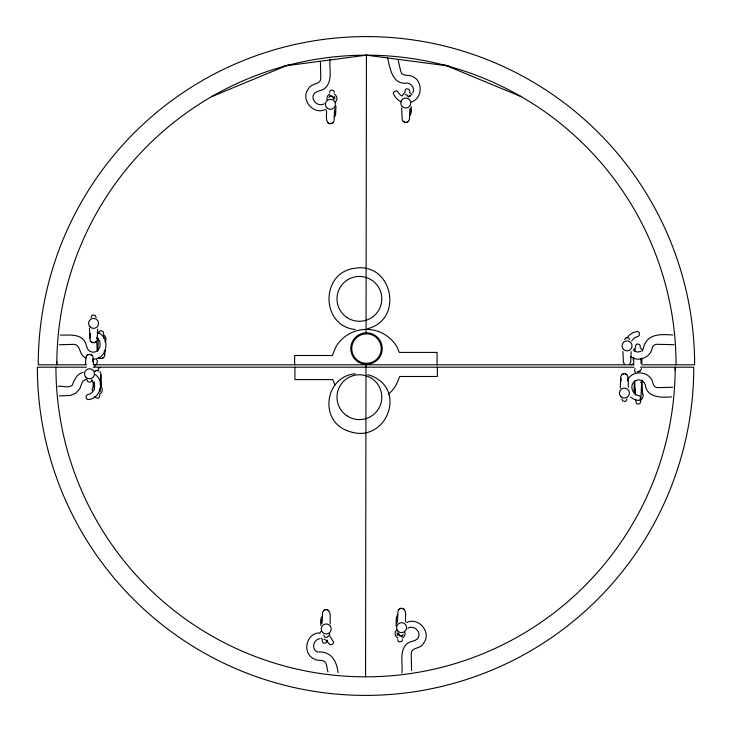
<?xml version="1.0" encoding="UTF-8"?>
<svg xmlns="http://www.w3.org/2000/svg" width="732" height="732" viewBox="0 0 732 732"><rect width="100%" height="100%" fill="white"/><g stroke="black" fill="none" stroke-linecap="round" stroke-linejoin="round"><path stroke-width="1.1" d="M55.961 367.308L55.943 367.199A309.618 309.618 0 0 0 365.57 676.826L366 363.713M366.046 332.859L366.43 55.175L448.707 66.008M85.507 364.28L85.891 357.106L86.852 355.441L88.535 354.471L90.42 354.471L92.104 355.441L93.065 357.106L93.44 364.28M100.174 387.74L100.028 391.785M335.97 106.067L335.595 114.741L334.57 116.809M320.708 625.348L321.092 618.174L322.098 616.49M411.293 106.652L410.972 113.414L409.947 115.491M396.03 625.933L396.405 617.259L397.476 615.164M641.763 363.713L641.964 358.158M98.298 338.431L97.814 351.259M93.257 382.232L93.083 386.258M100.266 384.739L100.806 374.994M104.987 350.482L104.676 355.816L103.715 357.472L102.05 358.433L100.138 358.442L98.5 357.49M635.074 351.662L635.166 349.283M97.695 329.153L97.182 340.032L96.221 341.688L94.556 342.649L92.653 342.658L90.969 341.688L90.009 340.032L89.46 328.348M334.515 110.12L333.993 121.009L333.033 122.665L331.367 123.626L329.464 123.635C324.532 121.21 327.323 114.466 326.307 110.12M322.107 623.207L322.62 612.318L323.581 610.662L325.264 609.692L327.149 609.692C332.2 612.355 329.281 619.382 330.342 624.003M409.893 108.794L409.38 119.682L408.419 121.338L406.754 122.299L404.851 122.308L403.213 121.366L402.207 119.682L401.658 107.997M397.485 621.88L398.007 610.991L398.967 609.335L400.642 608.365L402.536 608.365C407.468 610.79 404.677 617.534 405.693 621.88M631.14 351.635L630.691 362.102L629.666 364.17M90.42 333.426L90.073 338.184M620.26 388.088L620.809 376.404L621.77 374.747L623.454 373.778L625.338 373.778C630.27 376.202 627.48 382.946 628.495 387.292M634.406 381.335L633.949 392.764M92.744 361.654L93.001 358.955M627.663 380.96L627.919 378.261M105.326 342.091L105.499 340.389M327.259 640.079L327.213 640.683M99.845 395.372L99.058 397.613L97.932 398.263L95.517 397.613L94.84 396.415M404.769 91.601L405.555 89.359L406.672 88.718L409.097 89.359L409.874 91.601M635.303 346.812L636.09 344.571L637.215 343.93L639.631 344.571L640.418 346.812M91.061 317.514L91.82 315.565L92.946 314.916L95.361 315.565L96.13 317.514M92.012 379.615L91.244 381.573L90.127 382.214L87.703 381.573L86.943 379.615M98.555 333.298L99.314 331.34L100.44 330.699L102.855 331.34L103.551 332.667L103.871 338.431M626.931 398.922L626.162 400.88L625.046 401.52L622.621 400.88L621.861 398.922M329.427 92.388L330.169 90.686L331.294 90.036L333.71 90.686L334.451 92.388M327.186 640.93L326.445 642.641L324.029 643.282L322.904 642.641L322.126 640.399M402.573 639.612L401.831 641.314L399.416 641.964L398.29 641.314L397.549 639.612M624.552 339.538L626.391 337.397L628.815 338.038L629.529 339.538M641.516 368.635L640.491 370.703L638.826 371.664L636.913 371.673M333.49 99.149L333.691 97.603L332.657 96.231L330.269 95.91L328.796 97.557M398.51 632.851L398.309 634.397L399.343 635.769L401.731 636.09L403.204 634.443M94.309 389.159L94.657 385.069L92.305 380.759M412.683 92.927C415.666 87.794 410.185 81.563 404.659 83.283C391.602 83.146 389.964 66.932 387.429 57.517M640.765 382.534L641.717 380.896L640.747 401.273L639.96 403.515L637.545 404.165L636.419 403.515L635.513 399.306M105.06 341.945L105.92 340.444L105.92 337.855L104.621 335.613M328.631 635.678L326.856 637.435L325.557 637.435L324.441 636.794L323.7 635.083M93.348 391.025L93.888 390.119M631.652 340.892L634.434 337.763L638.432 336.198L639.484 334.835L639.155 332.438L637.782 331.404L633.116 332.603L629.639 334.808L626.802 338.12M627.48 380.027C632.375 369.761 648.881 370.877 652.551 381.592C652.88 384.483 654.747 388.006 658.141 387.64L672.745 387.255M643.007 349.612C645.917 334.002 658.892 333.893 672.854 335.018M94.382 366.622L95.974 364.801M92.653 391.904L90.21 393.807L87.117 394.813L86.065 396.177L86.394 398.574L87.767 399.608C100.028 399.26 105.646 381.464 95.096 374.473M347.105 430.562C386.066 447.051 409.856 386.652 367.757 374.647M331.358 123.635L333.033 122.665M406.736 122.308L408.419 121.338M94.538 342.658L96.221 341.688M102.032 358.442L103.715 357.472M96.322 370.529L94.657 371.49L96.34 370.52L98.225 370.52M638.807 371.673L640.491 370.703M88.535 354.471L86.852 355.441M623.454 373.778L621.77 374.747M325.264 609.692L323.581 610.662M400.642 608.365L398.967 609.335M640.235 400.111L641.726 399.251L643.025 397L643.025 394.411L642.165 392.919M410.021 95.819L408.172 96.688M641.25 351.15L637.801 352.083L634.278 351.049M411.448 101.922C423.489 98.033 422.968 78.864 410.57 75.762C407.276 74.993 401.566 76.082 400.752 71.388L398.217 60.436M324.212 103.734C317.898 107.696 309.316 99.076 314.641 93.184C317.532 90.164 322.538 91.198 325.356 87.886C332.987 80.493 328.952 68.506 330.077 59.164M407.788 628.266C414.102 624.304 422.684 632.924 417.359 638.816C414.468 641.836 409.463 640.802 406.644 644.114C399.013 651.507 403.048 663.494 401.923 672.836M211.621 96.661L288.271 64.91M83.183 372.35C76.833 373.732 74.399 379.826 72.285 385.105C68.68 388.784 62.632 385.444 58.295 386.359M325.401 109.416C313.241 115.574 299.763 99.113 308.684 88.49C310.954 82.954 320.845 85.049 320.79 78.251L320.406 61.406M406.599 622.584C418.759 616.426 432.237 632.887 423.316 643.51C421.046 649.046 411.155 646.951 411.21 653.749L411.594 670.594M367.757 328.65C404.229 319.408 392.334 262.157 355.194 268.214C320.296 271.938 320.296 325.786 355.194 329.51M86.532 379.03L82.542 381.409L79.788 388.802L75.753 393.276L70.08 395.49L59.265 395.921M319.82 638.707C313.296 639.347 311.018 649.403 317.459 651.983C330.727 651.059 336.5 659.971 338.12 672.708M355.194 373.823C325.109 376.312 318.63 420.397 347.371 430.69M93.623 359.202C108.126 358.662 110.459 336.528 97.118 332.346M319.051 632.878C305.939 633.573 301.913 653.365 314.046 658.901C317.093 661.097 321 659.633 324.157 661.197C327.543 663.531 326.518 668.6 328.009 671.93M284.199 66.008L366.43 55.175A309.618 309.618 0 0 1 676.057 364.801L676.039 364.692M405.144 94.565L407.559 95.206L408.3 96.917M329.757 95.892L332.182 96.532L332.877 97.859M60.372 335.073C68.616 335.32 80.52 333.289 85.232 342.265C86.852 345.879 86.943 351.415 91.976 352.037C99.662 353.465 103.175 342.137 96.981 338.129M673.98 344.699L657.135 344.305C654.801 344.086 652.569 345.861 652.203 348.158C650.501 357.655 638.075 362.532 630.444 356.539M59.255 344.745L73.859 344.36C81.325 344.671 78.754 356.365 86.257 357.811M86.541 364.801L38.238 364.801A328.201 328.201 0 0 1 366.43 36.6A328.201 328.201 0 0 1 694.631 364.801L641.754 364.801M93.403 364.801L634.196 364.801M86.495 367.199L37.369 367.199A328.201 328.201 0 0 0 365.57 695.4A328.201 328.201 0 0 0 693.762 367.199L640.5 367.199M93.284 367.199L634.022 367.199M671.628 396.927C662.707 397.476 648.534 398.153 645.642 386.944C645.78 381.765 639.731 377.895 635.284 380.896C628.742 384.822 632.32 395.28 639.439 395.747L640.491 397.11L640.171 399.507L638.789 400.541L634.122 399.343L630.645 397.137M402.243 636.108L399.818 635.467L399.123 634.141M444.644 64.928L521.248 96.661M323.956 639.054L326.682 640.637L329.226 644.096L330.818 644.755L333.051 643.821L333.691 642.229L330.214 636.813M403.167 121.338L404.851 122.308M90.969 341.688L92.653 342.658M92.058 355.423L90.439 354.48M99.863 371.463L100.934 373.558L101.492 386.258M400.962 101.684L398.025 99.918L395.17 96.963L393.304 93.421L393.944 91.82L396.177 90.887L397.76 91.555L399.196 93.888L401.594 95.919M327.78 122.665L329.464 123.635M627.022 374.747L625.338 373.778M98.454 357.472L100.138 358.442M404.22 609.335L402.536 608.365M328.833 610.662L327.149 609.692M624.414 364.17L623.389 362.102L622.941 351.635M334.917 384.895L332.712 379.588L294.923 379.588L294.923 367.199M634.662 380.896L635.257 391.959M620.873 378.261L621.12 380.96M410.844 111.978L410.542 108.309M335.466 113.304L335.119 108.546M396.534 618.696L396.881 623.454M321.156 620.022L321.458 623.691M104.612 353.959L104.31 350.289M97.118 338.184L96.99 337.397M642.605 394.475L641.9 380.228M96.807 341.57L97.182 350.482M641.086 363.52L640.893 358.753M633.729 357.362L633.793 359.009M410.066 95.187L410.112 96.441M397.32 635.486L397.22 632.878M334.68 96.514L334.78 99.122M94.208 382.15L94.355 386.057M635.349 395.079L635.156 389.122M94.446 389.177L94.254 383.22M675.188 367.135L675.188 367.199A309.618 309.618 0 0 1 365.57 676.826M675.188 367.931L675.188 370.273M437.352 367.199L437.352 376.486L399.699 376.486L396.213 384.895A35.392 35.392 0 0 1 388.317 394.31M437.077 364.801L437.077 352.412L399.288 352.412L397.083 347.105A35.392 35.392 0 0 0 335.787 347.105L332.301 355.514L294.648 355.514L294.648 364.801M56.812 361.727L56.812 364.069M56.812 364.801L56.812 364.865A309.618 309.618 0 0 1 366.43 55.175M633.043 359.568A3.102 3.074 -90 0 1 631.588 364.719M96.569 359.568A3.102 3.074 -90 0 1 95.114 364.719M635.431 372.432A3.102 3.074 -90 0 1 635.01 368.699M98.189 371.033A3.102 3.074 -90 0 1 100.412 367.281M404.897 632.21A5.005 5.005 0 0 1 402.17 638.048M397.952 638.048A5.005 5.005 0 0 1 396.515 629.968M322.574 639.375A5.005 5.005 0 0 1 321.138 638.377M319.838 633.537A5.005 5.005 0 0 1 321.138 631.295M329.519 633.537A5.005 5.005 0 0 1 329.519 636.126M101.382 386.926A5.005 5.005 0 0 1 99.396 394.347M92.452 391.108A5.005 5.005 0 0 1 93.193 386.926M334.048 93.952A5.005 5.005 0 0 1 335.485 102.032M327.103 99.79A5.005 5.005 0 0 1 329.83 93.952M402.481 95.874A5.005 5.005 0 0 1 405.217 92.625M409.426 92.625A5.005 5.005 0 0 1 411.86 95.059M633.317 350.28A5.005 5.005 0 0 1 635.751 347.837M639.969 347.837A5.005 5.005 0 0 1 642.696 351.086M358.643 362.203A15.729 15.729 0 0 0 382.232 348.578A15.729 15.729 0 0 0 358.643 334.963A15.729 15.729 0 0 0 358.643 362.203M359.137 361.343A14.741 14.741 0 0 0 381.244 348.578A14.741 14.741 0 0 0 359.137 335.814A14.741 14.741 0 0 0 359.137 361.343M346.904 317.459A22.408 22.408 0 0 0 381.765 300.395A22.408 22.408 0 0 0 349.557 278.736A22.408 22.408 0 0 0 346.904 317.459M346.904 415.767A22.408 22.408 0 0 0 381.765 398.693A22.408 22.408 0 0 0 349.557 377.044A22.408 22.408 0 0 0 346.904 415.767M85.937 377.3A5.005 5.005 0 0 0 94.309 375.058A5.005 5.005 0 0 0 88.179 368.928A5.005 5.005 0 0 0 85.937 377.3M322.666 632.521A5.005 5.005 0 0 0 331.047 630.279A5.005 5.005 0 0 0 324.917 624.14A5.005 5.005 0 0 0 322.666 632.521M398.052 631.194A5.005 5.005 0 0 0 406.425 628.953A5.005 5.005 0 0 0 400.294 622.822A5.005 5.005 0 0 0 398.052 631.194M620.855 396.607A5.005 5.005 0 0 0 629.227 394.365A5.005 5.005 0 0 0 623.097 388.235A5.005 5.005 0 0 0 620.855 396.607M402.252 106.561A5.005 5.005 0 0 0 410.625 104.319A5.005 5.005 0 0 0 404.494 98.18A5.005 5.005 0 0 0 402.252 106.561M326.865 107.888A5.005 5.005 0 0 0 335.247 105.637A5.005 5.005 0 0 0 329.116 99.506A5.005 5.005 0 0 0 326.865 107.888M623.499 349.393A5.005 5.005 0 0 0 631.881 347.151A5.005 5.005 0 0 0 625.75 341.011A5.005 5.005 0 0 0 623.499 349.393M90.054 326.911A5.005 5.005 0 0 0 98.427 324.669A5.005 5.005 0 0 0 92.296 318.539A5.005 5.005 0 0 0 90.054 326.911"/></g></svg>
